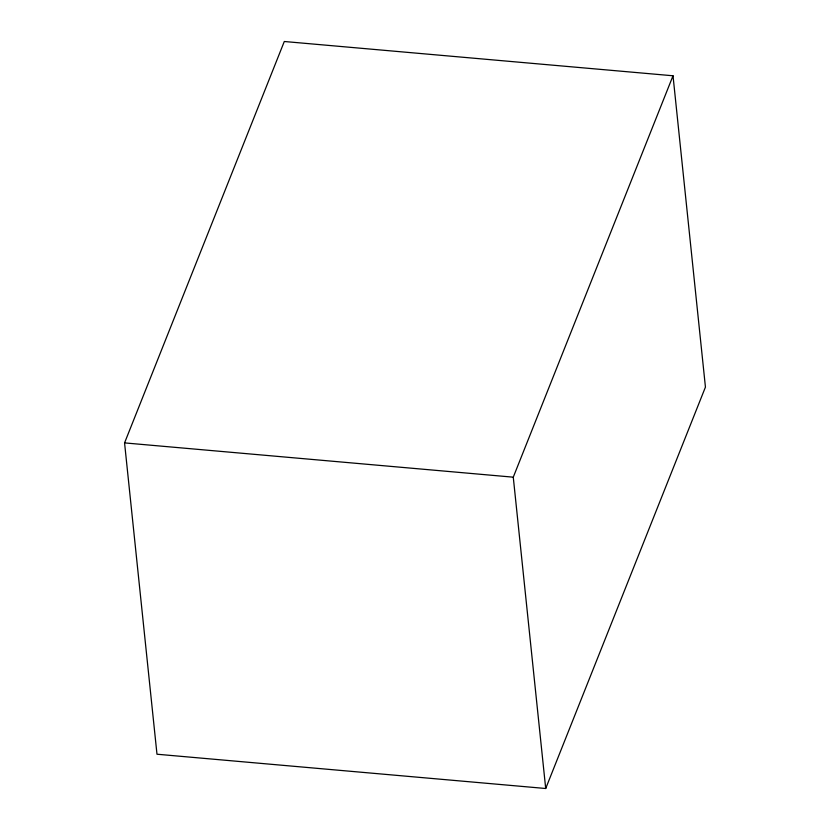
<?xml version="1.0" encoding="UTF-8"?>
<svg xmlns="http://www.w3.org/2000/svg" width="830" height="830" viewBox="0 0 830 830"><rect width="100%" height="100%" fill="white"/><g stroke="black" fill="none" stroke-linecap="round" stroke-linejoin="round"><path stroke-width="1.25" d="M124.562 442.898L284.296 41.5L673.016 75.779L705.438 387.102L545.704 788.5L156.984 754.221L124.562 442.898L513.272 477.177L673.016 75.779M513.272 477.177L545.704 788.5"/></g></svg>
